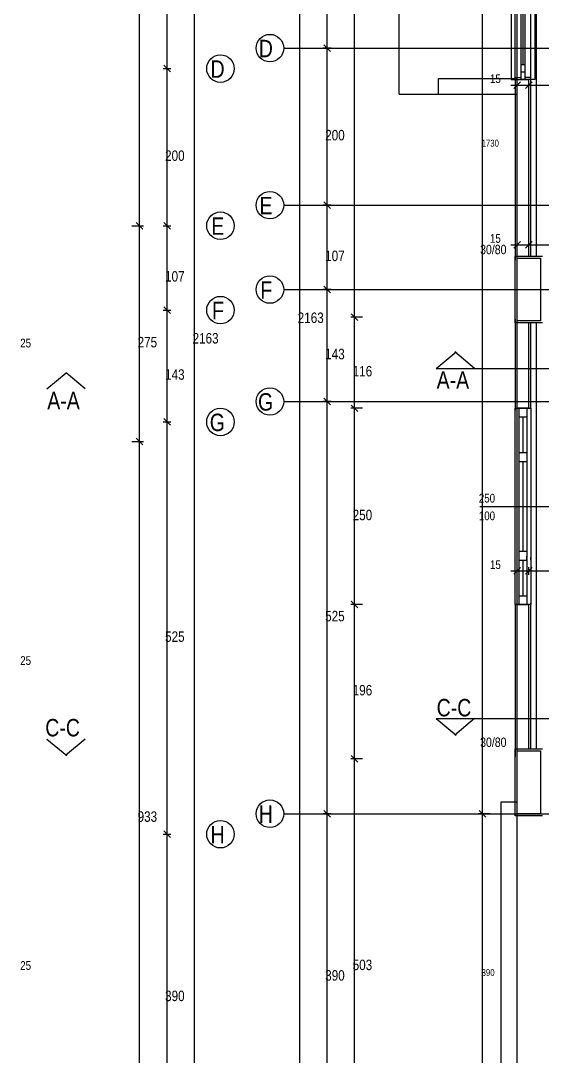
# Model space of a CAD drawing. Header units: centimetres. Extents: x 0 to 14595, y -30 to 2970.
# Drawn here: x 1231 to 1563, y 995 to 1655 of the extents above; entities that cross this region are included whole.
import ezdxf

# ---------------------------------------------------------------- set-up
doc = ezdxf.new("R2010")
doc.units = ezdxf.units.CM
doc.layers.add('ASN-MIMARI', color=8, linetype='CONTINUOUS')
doc.styles.get("Standard").update_dxf_attribs({"font": 'arial.ttf', "width": 0.8})

msp = doc.modelspace()

# ---------------------------------------------------------------- linework, layer by layer
at = {"layer": 'ASN-MIMARI'}
for p, q in [((1546.65, 864.84), (1546.65, 2016.11)), ((1559.15, 1504.87), (1559.15, 1793.62)), ((1545.4, 1504.87), (1562.9, 1504.87)), ((1545.4, 1462.37), (1545.4, 1504.87)), ((1562.9, 1462.37), (1545.4, 1462.37)), ((1546.65, 1191.11), (1546.65, 1462.37)), ((1559.15, 1191.11), (1559.15, 1462.37)), ((1495.19, 1433.43), (1507.84, 1443.92)), ((1519.68, 1433.43), (1507.03, 1443.92)), ((1495.19, 1433.43), (2123.1, 1433.43)), ((1247.22, 1420.37), (1259.47, 1430.52)), ((1271.71, 1420.37), (1259.47, 1430.52)), ((1471.65, 1412.36), (2084.15, 1412.36)), ((1495.19, 1210.42), (1507.84, 1199.93)), ((1519.68, 1210.42), (1507.03, 1199.93)), ((1247.22, 1197.36), (1259.87, 1186.86)), ((1271.71, 1197.36), (1259.06, 1186.86)), ((1545.4, 1191.11), (1562.9, 1191.11)), ((1545.4, 1148.61), (1545.4, 1191.11)), ((1562.9, 1148.61), (1545.4, 1148.61))]:
    msp.add_line(p, q, dxfattribs=at)
for points in [[(1408.24, 929.11), (1408.24, 2018.86)], [(1425.74, 929.11), (1425.74, 2018.86)], [(1443.24, 929.11), (1443.24, 2018.86)], [(1524.58, 929.11), (1524.58, 2018.86)], [(1306.28, 916.05), (1306.28, 2005.79)], [(1323.78, 916.05), (1323.78, 2005.79)], [(1341.28, 916.05), (1341.28, 2005.79)], [(1471.65, 1607.99), (1471.65, 1804.87)], [(1542.9, 1717.36), (1542.9, 1617.36)], [(1545.4, 1618.61), (1545.4, 1716.11)], [(1555.4, 1618.61), (1555.4, 1716.11)], [(1557.9, 1717.36), (1557.9, 1617.36)], [(1549.15, 1662.69), (1549.15, 1626.69)], [(1550.35, 1662.69), (1550.35, 1626.69)], [(1551.65, 1662.69), (1551.65, 1626.69)], [(1398.06, 1637.36), (1471.65, 1637.36)], [(1428.24, 1637.36), (1423.24, 1637.36)], [(1423.62, 1639.48), (1427.86, 1635.23)], [(1471.65, 1637.36), (2084.15, 1637.36)], [(1321.28, 1624.29), (1326.28, 1624.29)], [(1321.66, 1626.41), (1325.91, 1622.17)], [(1549.15, 1626.69), (1549.15, 1622.03)], [(1550.35, 1626.69), (1549.15, 1626.69)], [(1551.65, 1626.69), (1549.15, 1626.69)], [(1550.4, 1626.69), (1550.35, 1626.69)], [(1551.65, 1626.69), (1550.4, 1626.69)], [(1551.65, 1626.69), (1551.65, 1622.03)], [(1496.65, 1607.99), (1496.65, 1617.99)], [(1496.65, 1617.99), (1546.65, 1617.99)], [(1542.9, 1617.36), (1549.15, 1617.36)], [(1548.77, 1615.98), (1544.53, 1611.73)], [(1545.4, 1617.36), (1545.4, 1618.61)], [(1545.4, 1618.61), (1549.15, 1618.61)], [(1545.4, 1617.36), (1545.4, 1537.36)], [(1546.65, 1537.36), (1546.65, 1617.36)], [(1546.65, 1617.36), (1554.15, 1617.36)], [(1546.65, 1611.36), (1546.65, 1616.36)], [(1549.15, 1622.03), (1549.15, 1617.36)], [(1551.65, 1622.03), (1549.15, 1622.03)], [(1551.65, 1617.36), (1549.15, 1617.36)], [(1551.65, 1622.03), (1551.65, 1617.36)], [(1555.4, 1618.61), (1551.65, 1618.61)], [(1557.9, 1617.36), (1551.65, 1617.36)], [(1556.27, 1615.98), (1552.03, 1611.73)], [(1554.15, 1537.36), (1554.15, 1617.36)], [(1554.15, 1611.36), (1554.15, 1616.36)], [(1555.4, 1617.36), (1555.4, 1618.61)], [(1555.4, 1537.36), (1555.4, 1617.36)], [(1542.65, 1613.86), (2078.15, 1613.86)], [(1471.65, 1607.99), (1496.65, 1607.99)], [(1496.65, 1607.99), (1546.65, 1607.99)], [(1398.06, 1537.36), (1471.65, 1537.36)], [(1428.24, 1537.36), (1423.24, 1537.36)], [(1423.62, 1539.48), (1427.86, 1535.23)], [(1471.65, 1537.36), (2084.15, 1537.36)], [(1545.4, 1537.36), (1545.4, 1502.37)], [(1546.65, 1504.87), (1546.65, 1537.36)], [(1554.15, 1504.87), (1554.15, 1537.36)], [(1555.4, 1504.87), (1555.4, 1537.36)], [(1301.28, 1524.29), (1308.78, 1524.29)], [(1304.16, 1526.41), (1308.41, 1522.17)], [(1321.28, 1524.29), (1326.28, 1524.29)], [(1321.66, 1526.41), (1325.91, 1522.17)], [(1542.65, 1512.14), (2078.15, 1512.14)], [(1548.77, 1514.27), (1544.53, 1510.02)], [(1546.65, 1509.64), (1546.65, 1514.64)], [(1556.27, 1514.27), (1552.03, 1510.02)], [(1554.15, 1509.64), (1554.15, 1514.64)], [(1546.65, 1503.62), (1561.65, 1503.62)], [(1546.65, 1463.62), (1546.65, 1503.62)], [(1561.65, 1503.62), (1561.65, 1463.62)], [(1423.62, 1485.74), (1427.86, 1481.5)], [(1398.06, 1483.62), (1471.65, 1483.62)], [(1428.24, 1483.62), (1423.24, 1483.62)], [(1471.65, 1483.62), (2084.15, 1483.62)], [(1321.28, 1470.55), (1326.28, 1470.55)], [(1321.66, 1472.67), (1325.91, 1468.43)], [(1448.24, 1466.12), (1440.74, 1466.12)], [(1441.12, 1468.24), (1445.36, 1464)], [(1545.4, 1464.86), (1545.4, 1407.99)], [(1561.65, 1463.62), (1546.65, 1463.62)], [(1546.65, 1407.99), (1546.65, 1462.37)], [(1554.15, 1407.99), (1554.15, 1462.37)], [(1555.4, 1407.99), (1555.4, 1462.37)], [(1398.06, 1412.36), (1471.65, 1412.36)], [(1428.24, 1412.36), (1423.24, 1412.36)], [(1423.62, 1414.48), (1427.86, 1410.23)], [(1448.24, 1407.99), (1440.74, 1407.99)], [(1441.12, 1410.11), (1445.36, 1405.87)], [(1545.4, 1407.99), (1545.4, 1406.74)], [(1545.4, 1282.99), (1545.4, 1407.99)], [(1545.4, 1407.99), (1552.9, 1407.99)], [(1554.15, 1407.99), (1546.65, 1407.99)], [(1547.9, 1407.99), (1547.9, 1405.18)], [(1547.9, 1407.99), (1552.9, 1407.99)], [(1547.9, 1405.18), (1547.9, 1377.09)], [(1552.9, 1407.99), (1552.9, 1405.18)], [(1552.9, 1407.99), (1555.4, 1407.99)], [(1552.9, 1405.18), (1552.9, 1402.37)], [(1555.4, 1407.99), (1555.4, 1406.74)], [(1555.4, 1407.99), (1555.4, 1282.99)], [(1321.28, 1399.29), (1326.28, 1399.29)], [(1321.66, 1401.41), (1325.91, 1397.17)], [(1552.9, 1402.37), (1547.9, 1402.37)], [(1550.4, 1402.37), (1550.4, 1379.9)], [(1552.9, 1402.37), (1552.9, 1379.9)], [(1301.28, 1386.79), (1308.78, 1386.79)], [(1304.16, 1388.91), (1308.41, 1384.67)], [(1547.9, 1379.9), (1552.9, 1379.9)], [(1552.9, 1379.9), (1552.9, 1379.22)], [(1552.9, 1379.9), (1552.9, 1377.09)], [(1552.9, 1379.22), (1552.9, 1379.17)], [(1552.9, 1379.17), (1552.9, 1379.15)], [(1552.9, 1379.12), (1552.9, 1379.09)], [(1552.9, 1379.07), (1552.9, 1379.03)], [(1552.9, 1379.02), (1552.9, 1378.97)], [(1552.9, 1378.97), (1552.9, 1378.97)], [(1552.9, 1378.97), (1552.9, 1378.91)], [(1552.9, 1378.91), (1552.9, 1378.91)], [(1552.9, 1378.91), (1552.9, 1378.86)], [(1552.9, 1378.86), (1552.9, 1378.85)], [(1552.9, 1378.85), (1552.9, 1378.81)], [(1552.9, 1378.81), (1552.9, 1378.79)], [(1552.9, 1378.75), (1552.9, 1378.73)], [(1552.9, 1378.69), (1552.9, 1378.67)], [(1552.9, 1378.64), (1552.9, 1378.61)], [(1552.9, 1378.58), (1552.9, 1378.55)], [(1552.9, 1378.52), (1552.9, 1378.49)], [(1552.9, 1378.46), (1552.9, 1378.44)], [(1552.9, 1378.4), (1552.9, 1378.38)], [(1552.9, 1378.34), (1552.9, 1378.32)], [(1552.9, 1378.28), (1552.9, 1378.26)], [(1552.9, 1378.26), (1552.9, 1378.22)], [(1552.9, 1378.22), (1552.9, 1378.2)], [(1552.9, 1378.2), (1552.9, 1378.15)], [(1555.4, 1382.72), (1555.4, 1382.71)], [(1555.4, 1382.71), (1555.4, 1379.22)], [(1555.4, 1379.22), (1555.4, 1377.93)], [(1547.9, 1377.09), (1547.9, 1375.68)], [(1547.9, 1375.68), (1547.9, 1346.19)], [(1552.9, 1373.95), (1547.9, 1373.95)], [(1550.4, 1373.95), (1550.4, 1317.02)], [(1552.9, 1378.15), (1552.9, 1378.15)], [(1552.9, 1378.15), (1552.9, 1378.09)], [(1552.9, 1378.09), (1552.9, 1378.09)], [(1552.9, 1378.09), (1552.9, 1378.03)], [(1552.9, 1378.03), (1552.9, 1378.03)], [(1552.9, 1378.03), (1552.9, 1377.99)], [(1552.9, 1377.99), (1552.9, 1377.98)], [(1552.9, 1377.95), (1552.9, 1377.93)], [(1552.9, 1377.92), (1552.9, 1377.09)], [(1552.9, 1377.09), (1552.9, 1375.68)], [(1552.9, 1375.68), (1552.9, 1346.19)], [(1522.9, 1345.49), (1567.9, 1345.49)], [(1547.9, 1346.19), (1547.9, 1344.78)], [(1552.9, 1346.19), (1552.9, 1344.78)], [(1547.9, 1344.78), (1547.9, 1315.29)], [(1552.9, 1344.78), (1552.9, 1315.29)], [(1547.9, 1317.02), (1552.9, 1317.02)], [(1547.9, 1315.29), (1547.9, 1313.89)], [(1547.9, 1313.89), (1547.9, 1285.8)], [(1552.9, 1315.29), (1552.9, 1313.89)], [(1552.9, 1313.89), (1552.9, 1313.06)], [(1552.9, 1311.08), (1552.9, 1313.89)], [(1552.9, 1313.06), (1552.9, 1313.06)], [(1552.9, 1312.99), (1552.9, 1312.94)], [(1552.9, 1312.89), (1552.9, 1312.88)], [(1552.9, 1312.82), (1552.9, 1312.77)], [(1552.9, 1312.71), (1552.9, 1312.69)], [(1552.9, 1312.63), (1552.9, 1312.6)], [(1552.9, 1312.54), (1552.9, 1312.51)], [(1552.9, 1312.45), (1552.9, 1312.42)], [(1552.9, 1312.36), (1552.9, 1312.34)], [(1552.9, 1312.28), (1552.9, 1312.24)], [(1555.4, 1311.76), (1555.4, 1312.99)], [(1548.77, 1306.53), (1544.53, 1302.29)], [(1546.65, 1301.91), (1546.65, 1306.91)], [(1552.9, 1311.08), (1547.9, 1311.08)], [(1550.4, 1311.08), (1550.4, 1288.6)], [(1556.27, 1306.53), (1552.03, 1302.29)], [(1552.9, 1312.18), (1552.9, 1312.17)], [(1552.9, 1312.11), (1552.9, 1312.06)], [(1552.9, 1312.01), (1552.9, 1312)], [(1552.9, 1311.94), (1552.9, 1311.9)], [(1552.9, 1311.85), (1552.9, 1311.82)], [(1552.9, 1311.76), (1552.9, 1311.08)], [(1552.9, 1311.08), (1552.9, 1288.6)], [(1554.15, 1301.91), (1554.15, 1306.91)], [(1555.4, 1311.76), (1555.4, 1308.27)], [(1555.4, 1308.27), (1555.4, 1308.25)], [(1542.65, 1304.41), (2078.15, 1304.41)], [(1547.9, 1288.6), (1552.9, 1288.6)], [(1552.9, 1288.6), (1552.9, 1285.8)], [(1448.24, 1282.99), (1440.74, 1282.99)], [(1441.12, 1285.11), (1445.36, 1280.87)], [(1545.4, 1282.99), (1545.4, 1284.24)], [(1545.4, 1282.99), (1545.4, 1186.11)], [(1555.4, 1282.99), (1545.4, 1282.99)], [(1546.65, 1191.11), (1546.65, 1282.99)], [(1546.65, 1282.99), (1554.15, 1282.99)], [(1547.9, 1285.8), (1547.9, 1282.99)], [(1547.9, 1282.99), (1552.9, 1282.99)], [(1552.9, 1285.8), (1552.9, 1282.99)], [(1554.15, 1191.11), (1554.15, 1282.99)], [(1555.4, 1282.99), (1555.4, 1284.24)], [(1555.4, 1191.11), (1555.4, 1282.99)], [(1495.19, 1210.42), (2123.1, 1210.42)], [(1441.12, 1186.98), (1445.36, 1182.73)], [(1546.65, 1189.86), (1561.65, 1189.86)], [(1546.65, 1149.86), (1546.65, 1189.86)], [(1561.65, 1189.86), (1561.65, 1149.86)], [(1448.24, 1184.86), (1440.74, 1184.86)], [(1536.65, 1157.36), (1546.65, 1157.36)], [(1536.65, 904.84), (1536.65, 1157.36)], [(1398.06, 1149.86), (1471.65, 1149.86)], [(1428.24, 1149.86), (1423.24, 1149.86)], [(1423.62, 1151.98), (1427.86, 1147.73)], [(1471.65, 1149.86), (2084.15, 1149.86)], [(1529.58, 1149.86), (1522.08, 1149.86)], [(1522.46, 1151.98), (1526.7, 1147.73)], [(1561.65, 1149.86), (1546.65, 1149.86)], [(1321.28, 1136.79), (1326.28, 1136.79)], [(1321.66, 1138.91), (1325.91, 1134.67)]]:
    msp.add_lwpolyline(points, dxfattribs=at)
for centre in [(1389.31, 1637.36), (1357.77, 1624.29), (1389.31, 1537.36), (1357.77, 1524.29), (1389.31, 1483.62), (1357.77, 1470.55), (1389.31, 1412.36), (1357.77, 1399.29), (1389.31, 1149.86), (1357.77, 1136.79)]:
    msp.add_circle(centre, 8.75, dxfattribs=at)

# ---------------------------------------------------------------- texts
at = {"layer": 'ASN-MIMARI', "width": 0.8}
for s, height, p in [('D', 11.11, (1382.21, 1631.54)), ('D', 11.11, (1351.47, 1618.48)), ('15', 5.556, (1529.44, 1615.11)), ('200', 6.667, (1424.49, 1578.62)), ('1730', 4.444, (1524.08, 1574.59)), ('200', 6.667, (1322.53, 1565.55)), ('E', 11.11, (1382.69, 1531.54)), ('E', 11.11, (1351.95, 1518.48)), ('15', 5.556, (1529.44, 1513.39)), ('30/80', 6, (1523.17, 1506.12)), ('107', 6.667, (1424.49, 1501.75)), ('107', 6.667, (1322.53, 1488.68)), ('F', 11.11, (1383.18, 1477.8)), ('F', 11.11, (1352.44, 1464.74)), ('2163', 6.667, (1406.99, 1462.33)), ('25', 5.556, (1230.27, 1446.76)), ('275', 6.667, (1305.03, 1446.8)), ('2163', 6.667, (1340.03, 1449.27)), ('143', 6.667, (1424.49, 1439.25)), ('143', 6.667, (1322.53, 1426.18)), ('116', 6.667, (1441.99, 1428.31)), ('A-A', 11.111, (1495.47, 1420.45)), ('A-A', 11.111, (1247.5, 1407.39)), ('G', 11.11, (1381.73, 1406.54)), ('G', 11.11, (1350.99, 1393.48)), ('250', 5.556, (1522.33, 1347.99)), ('250', 6.667, (1441.99, 1336.75)), ('100', 5.556, (1522.33, 1336.74)), ('15', 5.556, (1529.44, 1305.66)), ('525', 6.667, (1424.49, 1272.37)), ('525', 6.667, (1322.53, 1259.3)), ('25', 5.556, (1230.27, 1244.59)), ('196', 6.667, (1441.99, 1225.18)), ('C-C', 11.111, (1495.47, 1211.82)), ('C-C', 11.111, (1246.22, 1199.07)), ('30/80', 6, (1523.17, 1192.36)), ('H', 11.11, (1382.21, 1144.04)), ('933', 6.667, (1305.03, 1144.68)), ('H', 11.11, (1351.47, 1130.98)), ('25', 5.556, (1230.27, 1050.43)), ('503', 6.667, (1441.99, 1050.25)), ('390', 6.667, (1424.49, 1043.57)), ('390', 4.444, (1524.08, 1046.48)), ('390', 6.667, (1322.53, 1030.51))]:
    msp.add_text(s, height=height, dxfattribs=at).set_placement(p)

doc.saveas('drawing.dxf')
